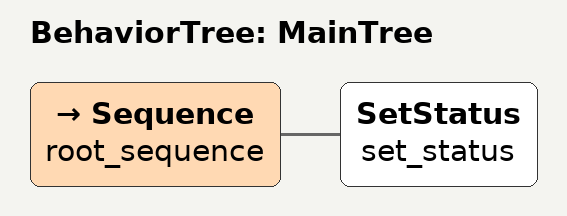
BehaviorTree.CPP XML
<root main_tree_to_execute = "MainTree" >
    <BehaviorTree ID="MainTree">
       <Sequence name="root_sequence">
           <SetStatus    name="set_status"/>
       </Sequence>
    </BehaviorTree>
</root>
